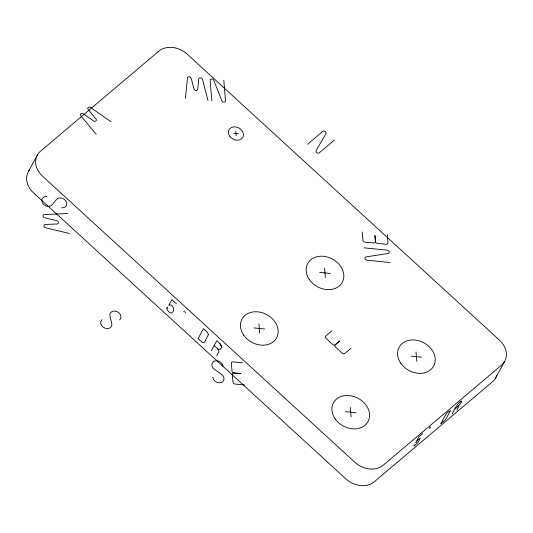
<?xml version="1.0" encoding="UTF-8"?>
<svg xmlns="http://www.w3.org/2000/svg" width="533" height="533" viewBox="0 0 533 533"><rect width="100%" height="100%" fill="white"/><g stroke="black" fill="none" stroke-linecap="round" stroke-linejoin="round"><path stroke-width="0.8" d="M185.431 98.292L187.463 77.951A1.992 1.592 28.5 0 1 189.222 76.725A1.992 1.592 28.5 0 1 191.22 78.331L193.972 88.878A1.992 1.592 28.5 0 0 195.971 90.483A1.992 1.592 28.5 0 0 197.73 89.251L198.742 79.084A1.992 1.592 28.5 0 1 200.508 77.858A1.992 1.592 28.5 0 1 202.507 79.457L208.003 100.557M166.922 308.467L167.309 307.294L166.922 308.467C167.282 310.686 169.387 313.177 171.773 312.984C175.417 310.539 173.591 305.556 169.9 304.669L168.794 305.336L171.886 299.646L176.463 303.83M214.186 345.584L218.137 348.975L220.236 349.395C223.833 346.71 219.036 342.439 216.798 340.78L211.381 350.754M221.435 347.842L221.262 345.684L219.616 343.359M413.981 445.835L414.388 444.942L414.108 446.008L418.158 442.323L420.144 438.266L417.579 440.245L415.833 442.517L418.931 436.82L422.869 433.482M455.042 408.878C467.841 398.378 459.08 397.625 452.237 414.048M461.511 401.829L461.465 401.142M28.595 171.173L37.616 154.55M183.885 311.898L184.418 310.919M185.084 312.998L185.617 312.012M216.838 355.731L218.983 351.414L217.377 348.482M429.212 428.579L429.745 427.599M430.244 427.706L430.777 426.726M456.941 410.064L459.02 405.766L457.794 406.546M495.384 378.45L504.405 361.827M307.581 144.276L322.771 131.431A1.972 1.579 28.5 0 1 325.217 131.558A1.972 1.579 28.5 0 1 325.896 133.736L316.162 150.526A1.965 1.572 28.5 0 0 316.822 152.724A1.965 1.572 28.5 0 0 319.287 152.831L334.477 139.986M331.946 330.8L325.783 336.01A1.965 1.572 28.5 0 0 325.983 338.362L332.619 344.438A1.965 1.572 28.5 0 0 335.277 344.704L339.821 340.913L335.337 344.758A1.965 1.572 28.5 0 0 335.537 347.11L342.173 353.186A1.965 1.572 28.5 0 0 344.831 353.452L350.987 348.242M460.086 402.015L460.892 401.409M67.698 213.533L44.525 214.506A1.992 1.592 28.5 0 0 43.06 216.005A1.992 1.592 28.5 0 0 44.799 217.824L56.665 220.662A1.992 1.592 28.5 0 1 58.41 222.488A1.992 1.592 28.5 0 1 56.944 223.987L45.358 224.473A1.992 1.592 28.5 0 0 43.893 225.972A1.992 1.592 28.5 0 0 45.638 227.798L69.37 233.467M233.447 133.27L238.464 133.77M364.052 247.845L387.251 250.17A1.972 1.579 28.5 0 1 389.203 251.803A1.972 1.579 28.5 0 1 388.011 253.481L366.191 256.899A1.965 1.572 28.5 0 0 364.965 258.585A1.965 1.572 28.5 0 0 366.951 260.217L390.149 262.542M319.673 272.39L330.313 273.456M253.994 327.935L264.635 329.001M411.09 356.111L421.73 357.177M242.515 362.82L233.114 361.88A1.965 1.572 28.5 0 0 231.369 363.353L232.015 371.068A1.965 1.572 28.5 0 0 234.034 372.92L240.936 373.646L234.04 372.993A1.965 1.572 28.5 0 0 232.301 374.466L232.948 382.181A1.965 1.572 28.5 0 0 234.966 384.033L244.374 384.973M345.404 411.656L356.044 412.722M110.964 121.751L90.697 107.519A1.992 1.592 28.5 0 0 88.245 107.446A1.992 1.592 28.5 0 0 88.231 109.605L95.907 118.806A1.992 1.592 28.5 0 1 95.887 120.958A1.992 1.592 28.5 0 1 93.442 120.884L83.301 113.769A1.992 1.592 28.5 0 0 80.856 113.696A1.992 1.592 28.5 0 0 80.843 115.854L96.187 134.249M416.013 351.947L416.799 361.347M387.291 234.473L387.991 242.781A1.965 1.572 28.5 0 1 386.245 244.254L377.511 243.381A1.965 1.572 28.5 0 1 375.492 241.529L374.939 235.433L375.412 241.522A1.965 1.572 28.5 0 1 373.666 242.995L364.932 242.122A1.965 1.572 28.5 0 1 362.913 240.27L362.213 231.962M350.328 407.492L351.114 416.893M324.604 268.226L325.39 277.62M258.918 323.771L259.704 333.165M235.773 131.305L236.139 135.735M223.78 80.177L225.499 100.67A1.965 1.572 28.5 0 1 224 102.156A1.965 1.572 28.5 0 1 221.835 100.73L213.793 80.396A1.972 1.579 28.5 0 0 211.634 78.997A1.972 1.579 28.5 0 0 210.129 80.456L211.848 100.95M29.422 169.967A21 16.79 28.5 0 0 33.572 192.886L345.897 478.934A21 16.79 28.5 0 0 374.266 481.779L492.499 381.795A21 16.79 28.5 0 0 496.843 375.085M61.635 207.83A5.87 4.69 28.5 0 0 65.939 200.988A5.87 4.69 28.5 0 0 56.271 199.742L52.374 204.565A5.87 4.69 28.5 0 1 42.707 203.32A5.87 4.69 28.5 0 1 47.011 196.477M223.061 366.258A5.87 4.69 28.5 0 0 214.393 361.088A5.87 4.69 28.5 0 0 214.792 369.576L221.062 373.999A5.87 4.69 28.5 0 1 221.462 382.487A5.87 4.69 28.5 0 1 212.794 377.311M119.639 319.92A5.87 4.69 28.5 0 0 116.554 311.419A5.87 4.69 28.5 0 0 109.998 316.542L111.677 323.085A5.87 4.69 28.5 0 1 105.121 328.201A5.87 4.69 28.5 0 1 102.036 319.707M208.37 334.644L204.632 342.019A3.225 1.846 49.8 0 1 202.36 342.293L198.089 338.582L203.499 328.614L207.63 332.592L208.37 334.644M450.305 410.856L446.547 417.939A3.225 0.573 -47.5 0 1 444.469 420.544L440.778 423.742C443.556 419.771 445.262 412.189 450.305 410.856M158.734 51.221L40.501 151.205A21 16.79 28.5 0 0 42.6 176.263L354.918 462.318A21 16.79 28.5 0 0 383.294 465.162L501.526 365.178A21 16.79 28.5 0 0 499.428 340.114L187.103 54.066A21 16.79 28.5 0 0 158.734 51.221M229.716 136.188A7.875 6.296 28.5 0 0 242.748 137.494A7.875 6.296 28.5 0 0 235.399 126.874A7.875 6.296 28.5 0 0 229.716 136.188M400.816 363.319A19.688 15.743 28.5 0 0 433.389 366.584A19.688 15.743 28.5 0 0 415.014 340.027A19.688 15.743 28.5 0 0 400.816 363.319M309.406 279.598A19.688 15.743 28.5 0 0 341.979 282.863A19.688 15.743 28.5 0 0 323.604 256.306A19.688 15.743 28.5 0 0 309.406 279.598M335.13 418.865A19.688 15.743 28.5 0 0 367.71 422.129A19.688 15.743 28.5 0 0 349.335 395.579A19.688 15.743 28.5 0 0 335.13 418.865M243.721 335.144A19.688 15.743 28.5 0 0 276.294 338.408A19.688 15.743 28.5 0 0 257.919 311.852A19.688 15.743 28.5 0 0 243.721 335.144"/></g></svg>
